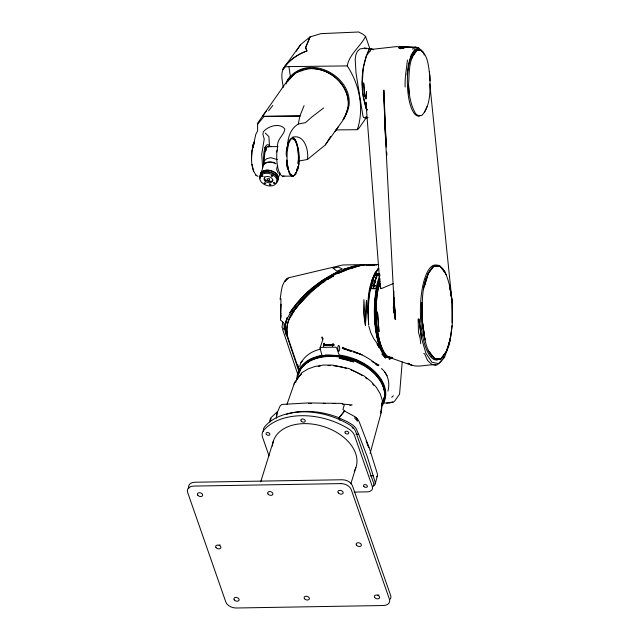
<?xml version="1.0" encoding="UTF-8"?>
<svg xmlns="http://www.w3.org/2000/svg" width="640" height="640" viewBox="0 0 640 640"><rect width="100%" height="100%" fill="white"/><g stroke="black" fill="none" stroke-linecap="round" stroke-linejoin="round"><path stroke-width="0.96" d="M452.408 322.432C452.8 306.376 452.128 289.856 446.152 274.752C444.832 270.592 441.76 267.216 437.96 265.136L433.592 265.96C420.144 280.888 422.44 303.424 422.272 322.064C424.856 334.72 424.056 352 436.36 359.784L440.728 358.96C450.288 349.52 451.024 335.008 452.408 322.432L452.36 302.88L449.528 284.928L452.248 302.856L452.408 322.432L452.36 302.88L449.528 284.928M452.152 322.8L452.368 305.584M298.616 161.072L307.448 159.488C308.976 150.248 304.24 133.32 291.936 137.392A19.816 6.432 89.4 0 1 298.064 149.12L298.704 157.496L298.104 163.704L298.392 158.232A18.84 6.112 89.4 0 0 294.584 139.976L292.664 138.448L290.792 139.24C287.968 144.568 285.256 150.48 286.504 156.664M254.504 141.512L253.032 144.728L252.992 147.368L255.792 134.352L257.608 130.856L257.6 123.192L287.776 80.152L297.648 71.416C320.768 60.928 349.512 80.512 348.624 105.792L344.352 118.296L325.376 144.864L307.448 159.488M375.088 300.328C374.68 319.056 374.008 340.096 385.592 355.92L389.768 357.68M282.768 321.96L281.984 327.392L284.296 329.56L284.008 323.432L280.464 319.824L280.968 298.784M378.88 268.976L374.736 273.096C368.68 289.648 367.648 307.44 368.672 324.92C367.336 306.088 366.408 284.28 378.288 268.44L371.728 280.456L370.976 288.728L376.344 288.808A45.552 14.776 89.4 0 0 379.28 345.736C381.08 349.816 382.472 354.84 386.448 357.288L384.056 355.048L379.536 347.184L384.6 356.064L390.36 358.336L391.384 357.992L388.912 358.28L390.36 358.336L392.08 357.384M256.52 175.76C249.736 167.36 251.264 154.744 253.032 144.728M323.648 107.976L311.72 117.08L305.472 122.656L298.32 124.016C286.552 131.12 287.32 145.872 287.032 157.88C287.496 164.168 287.208 171.072 291.968 175.92L293.504 175.92C302 168.088 300.008 149.416 295.08 139.68L291.688 138.408A18.84 6.112 89.4 0 0 287.8 143.96L286.368 151.592M408.52 84.784C409.472 73.16 408.256 59.368 416.776 50.176L419.832 49.6C428.536 54.808 428.312 67.088 429.976 76.04C430 89.168 431.304 104.792 421.992 115.296L418.712 115.904L415.696 113.8C410.6 105.08 409 94.744 408.52 84.784L409.232 94.056M374.736 281.024L376.792 275.808L375.008 281.016L375.68 281.416L374.176 284.024L374.192 281.016L374.736 281.024L374.336 281.432M374.176 284.024L374.192 281.016M286.608 160.192L287.232 167.504L288.104 169.488L286.792 165.152L286.608 160.192L289.16 173.192L290.848 175.448L291.968 175.92L289.984 174.512M344.92 357.448C344.624 360.608 344.6 356.28 345.648 357.664L344.968 358.992M375.232 483.76L377.48 475.536L377.368 473.808L369.472 448.568L359.224 421.864C356.272 414.984 347.552 414.248 342.904 409.408L344.232 405.304L342.36 403.416L308.016 402.936L281.768 404.44L279.888 406.384L277.744 411.456L270.6 417.992L269.568 421.408M402.216 361.968L399.568 394.168L394.736 401.024L393.424 402.048L383.024 403.296M370.128 453.376L381.376 411.976L382.344 400.392L380.272 393.888L376.384 387.384L370.864 381.296L364.112 375.984L348.92 368.52L332.192 365.072L323.416 365.08L315.072 366.432L307.704 369.088L301.728 372.84L294.68 382.344L286.992 404.28M367.728 313.064C368.264 299.688 368.984 286.288 375.504 274.176L375.36 273.744L378.912 273.704M251.528 159.76L251.864 151.064L253.912 144.328A18.84 6.112 89.4 0 1 254.448 142.808M424.928 339.848L422.48 322.04L422.08 302.696L422.48 322.04L424.928 339.848A47.48 16.6 89.7 0 1 422.08 302.696M387.928 391.096C390.168 383 388.016 373.928 381.432 368.512M297.576 170.104L298.864 163.528M407.12 74.816L408.6 63.72L411.224 54.832L414.736 49.432L419.016 48.152L423.24 52.48L424.28 55.08M270.056 421.96L270.672 420.144M276.376 417.888L277.16 412.056L276.336 417.952M393.256 307.328L394.056 312.472L394.04 299.208L395.176 319.352L394.056 312.472L393.96 297.288M393.928 291.216L393.688 299.272M452.12 325.664L449.432 343.832L444.6 357.112L438.456 363.592L431.936 362.28L425.88 353.192L421.432 338.04L418.888 318.992L421.432 338.04M299.744 366.528L301.04 362.112M280.064 299.304C281.496 291.896 281.104 281.736 288.864 277.72L342.624 264.984L367.648 264.528L374.32 265.104M335.856 129.92L357.312 129.696C364.424 108.344 359.448 84.416 347.24 65.904C349.288 54.344 360.328 46.576 365.608 36.456L362.744 34.136L358.672 32L320.936 33.64L310.032 36.936L300.688 44.512L284.904 66.312C279.864 72.184 282.384 80.44 283.248 87.336M287.304 150.8L288.48 144.256M287.376 81.312L287.68 79.608C311.744 47.568 366.72 85.048 343.664 118.528M349.592 360.256C350.928 357.536 348.272 358.984 349.36 360.136M444.104 356.448L443.784 358.016L440.272 362.336L437.512 364.616L436.048 365.04C427.048 363.68 416.032 369.248 408.048 363.2L412.064 365.408L391.656 358.224A45.496 14.76 89.4 0 1 377.704 331.6A45.496 14.76 89.4 0 1 379.696 282.272M392.472 357.456A44.928 14.576 89.4 0 1 377.896 333.464A44.928 14.576 89.4 0 1 379.28 283.504L379.776 281.104M298.32 124.016L299.912 115.96L264.152 116.344L257.44 124.456M373.992 285.976L375.2 285.96L373.856 285.568L373.488 287.048L373.584 285.568L372.376 285.584L373.632 285.336L373.776 285.744L372.424 285.352M373.488 287.048L373.584 285.568M373.76 287.048L373.856 285.568M426.048 278.544L423.488 289.272M373.72 285.976L372.56 285.752M375.064 285.552L373.904 285.336L374.144 284.296L373.632 285.336M375.2 285.96L375.112 285.32M373.776 285.744L373.872 284.296M375.248 285.728L374.04 285.736L374.144 284.296M448.272 346.384L450.832 335.648M277.56 165.368L276.56 169.144L278.184 173.304M324.072 343.952L323.568 346.08L324.512 343.28C322.552 344.256 324.824 344.2 323.592 344.04M323.896 346.072L324.512 343.28M355.984 434.264L358.648 434.224L367.24 456.624L375.12 481.976A7.088 4.736 17.3 0 1 373.536 486.048M349.152 360.216L349.296 358.672M320.048 347.984L323.12 338.656L322.088 337M325.44 344.92C336.08 344.44 318.392 345.136 328.72 345.08L330.688 344.768L328.712 344.68M325.512 345.112L325.504 344.712M328.632 345.392L328.72 345.08M328.784 344.872L328.8 344.368M330.576 345.144L330.616 344.576M332.88 345.072L334.152 344.848L332.808 344.88L332.336 346.016L333.144 343.728M332.336 346.016C333.928 343.96 329.368 345.032 332.616 345.04L331.336 344.856L332.672 344.864L332.872 343.728M332.608 346.008L332.808 344.88M332.872 344.672L334.088 345.056M323.568 346.08L324.12 344.184M277.92 146.584L267.352 146.688L266.104 147.368C263.56 155.696 264.864 164.496 260.976 172.56M366.856 109.968C359.784 90.688 360.528 68.296 368.928 49.568L371.128 48.792L373.6 49.752L373.08 49.328L368.928 49.568L370.792 49.64M281.304 315.704L280.464 319.824M280.032 173.064L279.112 176.16M260.72 481.776L273.416 441M350.808 483.864L355.864 467.664M374.872 281.424L376.52 275.816M375.68 281.416L375.144 281.424L376.792 275.808M287.168 81.936L287.776 80.152M379.28 283.504L379.952 281.632M299.152 373.488L301.488 367.056L311.568 359.008L324.896 355.352L340.344 355.688L339.736 355.464L355.56 359.728L354.92 359.624L359.984 362.736M382.504 402.376L385.16 395.024C384.104 377.976 370.008 365.456 354.92 359.624M413.912 53.392L411.488 58.984M382.44 402.4L385.104 395.056M286.104 83.896L287.68 79.608M265.384 151.576L265.904 150.168M261.824 176.472L261.576 175.968L262.312 175.544L263.168 176.576L261.824 176.472L262.504 174.632M377.464 284.72L379.752 278.616M379.824 278.664C374.688 290.984 374.8 304.68 374.696 317.808C376.072 330.944 376.952 345.232 385.544 355.976L390.28 357.224L385.592 355.92L381.808 350.68A44.928 14.576 89.4 0 1 377.904 283.52L379.912 279.32M377.48 475.536L376.68 476.912M304.088 105.584L299.912 115.96M424.632 112.112L427.056 106.52M378.624 275.672L379 274.088L378.424 275.504L377.808 275.512L377.2 274.112L375.416 274.928L375.984 275.704L375.896 274.464L376.968 274.28L377.584 275.688L378.624 275.672L379 274.088M380.576 283.512L379.808 285.28L380.416 288.12L381.736 288.432L393.288 283.576M375.552 275.336L377.336 274.52L377.2 274.112M377.584 275.688L377.104 274.688L376.032 274.864L376.224 275.584M378.424 275.504L378.736 274.096M374.44 284.024L375.544 281.016M287.32 81.64L290.384 76.336L288.912 66.608L285.336 66.92L282.784 69.488C288.36 60.704 297.2 54.4 306.928 50.928L305.704 47.336L310.032 36.936L305.528 47.92L306.928 50.928C298.4 54.048 290.608 59.184 284.904 66.312M325.376 144.864L330.696 136.376M291.256 316.032L292.224 314.488M293.2 312.944L294.168 311.4M296.32 51.176L300.688 44.512M380.36 413.52L381.376 411.976M335.088 131.56L338.376 126.656M271.232 418.64L270.456 419.776L270.56 421.032M302.672 360.36L301.12 362.6C305.168 355.44 312.632 350.736 320.608 349.184M366.496 117.424L358.72 128.528L357.312 129.696M289.864 312.832C301.624 295.008 318.712 280.904 337.896 271.72L322.216 280.52L312.184 288.096M276.24 151.984L277.568 150.128M262.496 116.264L266.28 111.168M289.136 319.768A29.856 20.944 -46 0 1 293.824 311.056C304.144 296.504 317.464 283.888 333.456 275.816M295.616 309.088L297.936 306.192M299.672 304.016L309.12 293.768M268.568 110.752L272.856 105.44M371.128 48.792L364.656 48.088L360.032 48.944L357.488 51.224L355.912 54.712L355.192 59.288L356.024 73.064L362.88 115.712L363.552 117.552L365.088 117.936L366.336 116.496M287.512 81.68L295.112 73.08L306.848 68.976A33.552 28.912 35 0 1 341.52 83.992A33.552 28.912 35 0 1 343.544 118.48M263.328 165.16C265.912 161.72 271.104 161.448 274.896 162.76M301.04 301.944L315.008 287.864L324.312 281.592M338.88 271.256L339.408 270.712M418.584 47.72L415.448 47.056L413.872 48.608L412.4 49.008M391.72 397.304L393.32 395.752M263.272 164.528C266.424 160.712 272.128 162.016 276.048 163.816M342.944 119.544L344.352 118.296M314.032 289.504L316.136 287.68M264.488 160.672L266.784 158.688L270.856 157.648L277.288 159.568M318.16 285.856L303.512 298.632L293.544 310.784A29.856 20.944 -46 0 0 287.448 334M390.36 358.336L391.744 357.168M296.024 173.864L293.504 175.92L290.96 174.632M301.528 367.128L311.576 359.08M323.664 344.232L324.584 343.52M404.344 47.704L404.816 47.344L403.376 47.048L399.872 47.152L398.688 47.776L400.424 48.664L404.344 47.704L400.424 48.664L399.496 48.408L404.192 47.552L403.376 47.048L402.352 47.608L399.872 47.152L400.112 48.016M316.84 287.072L318.944 285.456M322.904 282.496L325.24 280.912M331.2 277.112L327.576 279.328L332.68 276.504M368.096 52.304L370.584 50.816M331.928 276.704L333.4 275.88M337.736 273.704L340.944 271.904L353.592 267.584L351.056 268.48M337.616 273.64L345.928 270.264M376.088 275.176L375.416 274.928M327.632 278.848L333.552 275.864M292.68 176.088L294.632 175.2L295.84 172.824L294.632 175.2L292.68 176.088L282.776 176.192M349.808 405.68L352.16 404.888L342.28 404.072M386.72 403.256L392.912 402.224L389.248 402.8M354.488 267.272L356.4 266.96M328.56 345.2L330.512 344.952M365.088 117.936L368.04 117.6M366.56 265.512L372.92 265.216M378.704 264.632C352.248 262.672 327.248 275.992 308.544 293.776C297.256 305.488 281.968 320.688 288.304 338.568L298.928 370.04M367.648 264.528L355.792 265.792L343.192 269.488L353.264 266.248L359.168 266.232M349.488 359.04L349.912 359.016M332.816 403.512L335.632 403.408M264.632 147.672L265.712 147.64M366.576 265.56L369.384 265.48M308.68 403.52L311.392 403.44M356.6 266.608L353.704 266.672A86.152 60.456 -46 0 0 290.32 313.216A25.024 17.56 -46 0 0 286.112 333.488L298.44 370.016M370.192 475.768L373.184 475.616L370.464 475.664M354.232 492.08L367.296 491.864A7.224 4.824 17.3 0 0 372.344 486.664L354.576 435.648A14.44 9.648 17.3 0 0 348.568 428.824A61.112 40.808 17.3 0 0 263.76 430.256A14.448 9.648 17.3 0 0 262.544 437.2L269.064 455.904M288.912 66.608L347.24 65.904M264.056 116.416L300.008 116.024M375.36 273.744A46.352 15.04 89.4 0 0 370.824 288.296L376.152 288.24L376.344 288.808M377.44 275.28L378.48 275.272M378.288 275.104L377.808 275.512M415.448 47.056L403.376 47.048L417.632 47.672L396.12 46.64L371.056 49.44L366.368 55.824L363.208 68.16L362.256 83.744L363.184 95.896L366.096 108.224A34.104 11.064 89.4 0 0 366.944 110.328M379.984 274.248L375.504 274.176L373.88 276.328L370.976 288.728L370.824 288.296M380.416 288.12L381.736 288.432M324.896 355.272L340.344 355.688L329.32 355.056A44.928 30 17.3 0 0 297.968 374.976M402.928 48.448L398.688 47.776M371.304 265.336L367.824 265.096L374.552 265.264M370.072 264.632L376.792 265.144M323.208 403.312L325.192 403.512M328.872 344.56L330.688 344.768M371.88 265.144L369.072 264.736L372 265.216M436.048 365.04L431.72 364.384L427.544 360.408L424.752 354.12L423.792 353.368M267.352 146.688L268.424 147.032M350.736 351.08L342.24 348.304C355.544 350.928 368.12 356.808 378.32 365.8L375.688 364.496M353.576 352.008L362.072 354.784L353.6 351.864M379.704 279.824L379.464 279.472L379.84 280.888M351.72 351.216L342.304 347.968L345.816 349.712M264.08 162.784A12.792 4.152 89.4 0 1 264.808 148.336A12.792 4.152 89.4 0 1 269.488 145.936L271.12 146.664M364.656 48.088L366.36 48.904M342.4 347.256L350.456 351.16M371.912 361.576L379.072 365.048M292.664 138.448L295.08 139.68M354.344 416.736L356.6 418.184L357.728 420.4M255.528 174.984L258.056 176.352M368.424 367.928L373.496 371.04L380.56 379.456A44.928 30 17.3 0 1 381.72 405.192M419.832 49.6L422.848 51.704M354.768 418.512L356.448 419.688L357.264 421.272M265.288 133.088L268.888 136.616L269.488 145.936M366.096 108.224L367.352 109.76M377.424 343.824L373.672 338.504L370.744 332.592L368.792 325.96M384.512 371.776L387.112 375.744M428.168 350.176L432.056 356.776M442.264 268.152L446.152 274.752M365 103.384L366.36 105.816M384.056 355.048L384.6 356.064M366.2 441.12L368.84 447.448L367.192 443.984M273.392 174.08L273.304 174.36M358.616 434.32L356.216 428.744A15.616 10.432 17.3 0 0 352.656 424.936L347.656 421.88L339.016 417.872L344.448 411.096L339.016 417.872L339.664 419.744M339.904 420.256L339.048 417.8A61.104 40.808 17.3 0 0 286.592 414.272M365.608 36.456L370 49.136M376.968 274.28L377.104 274.688M376.232 274.12L376.4 274.696M375.896 274.464L376.032 274.864M375.72 274.856L375.984 275.704M375.008 281.016L375.144 281.424M373.904 285.336L374.04 285.736M372.376 285.584L372.512 285.992M297.76 364.864L299.344 369.552M282.48 328.984L297.928 374.736M375.656 274.392L375.792 274.8M321.872 337.248L322.536 339.384M252.016 164.368L253.56 171.432M366.632 105.736L365.912 102.168L380.112 286.744M262.656 167.376L261.704 154.384L264.224 139.032L262.904 134.272L263.32 131.792C268.024 126.088 279.776 122.336 284.864 129.08C284.048 135.432 276.576 139.152 277.648 146.872A18.912 6.136 89.4 0 0 277.824 167.608A18.912 6.136 89.4 0 0 284.064 175.944M266.352 150.032L266.104 147.368M386.296 147.112L383.84 90.048L384.8 124.648L394.16 304.736L395.624 319.376L394.04 299.208M429.792 83.928L451.68 297.976M420.704 343.704L420.2 338.616L418.472 332.04L418.12 319.08M429.32 71.456L430.032 80.728M386.68 152.096L386.904 155.088M384.8 124.648L386.064 144.12L383.576 91.248M394.176 299L394.872 312.2M407.424 60C406.56 68.984 404.656 77.808 405.16 87.064M280.832 313.344L280.872 315.36M260.328 175.96A9.24 6.168 17.3 0 1 271.696 171.08A9.24 6.168 17.3 0 1 276.504 181.768M260.128 178.344A9.24 6.168 17.3 0 1 270.328 172.2A9.24 6.168 17.3 0 1 276.368 182.928M260.128 177.024A8.96 5.984 17.3 0 1 270.288 172.384A8.96 5.984 17.3 0 1 276.984 181.784M272.936 180.04A4.48 2.992 17.3 0 1 267.424 181.088A4.48 2.992 17.3 0 1 264.64 176.752M260.344 175.224A9.24 6.168 17.3 0 1 271.168 170.68A9.24 6.168 17.3 0 1 277.552 180.56M420.664 115.344A33.264 10.792 89.4 0 1 407.368 82.416A33.264 10.792 89.4 0 1 420.256 50.336M439.368 358.976A47.488 15.408 89.4 0 1 420.4 313.12A47.488 15.408 89.4 0 1 438.056 265.736M376.152 288.24A46.344 15.04 89.4 0 1 379.96 275.232M382.24 405.472A45.552 30.416 17.3 0 0 340.248 355.192A1.424 0.952 17.3 0 1 338.88 354.232L336.768 348.184A1.424 0.952 17.3 0 0 335.088 347.208L321.08 347.36A1.424 0.952 17.3 0 0 320.064 348.368L321.944 355.04L312.872 357.896A45.552 30.416 17.3 0 0 296.912 378.968M297.464 376.952A44.928 30 17.3 0 1 351.384 359.496A44.928 30 17.3 0 1 381.912 405.416M289.808 312.8A86.192 60.48 -46 0 1 312.152 288.048M280.8 313.36A30.064 9.784 -87.3 0 1 281.168 304.2M287.536 333.328A29.856 20.944 -46 0 1 287.296 331.392M295.536 382.64A44.928 30 17.3 0 1 301.584 374.056M318.264 366.432A44.928 30 17.3 0 1 320.136 366.12M328.056 365.552A44.928 30 17.3 0 1 330.088 365.592M333.88 365.848A44.928 30 17.3 0 1 346.336 368.328M351.032 369.928A44.928 30 17.3 0 1 362.288 375.552M365.384 377.656A44.928 30 17.3 0 1 366.976 378.848M372.696 384.08A44.928 30 17.3 0 1 373.92 385.448M381.808 403.184A44.928 30 17.3 0 1 380.52 411.68M381.76 405.792A44.92 30 17.3 0 0 364.008 365.656L354.08 360.816A44.92 30 17.3 0 0 297.176 378.792M294.08 384.168A45.832 30.608 17.3 0 1 294.68 382.344M352.096 427.264A2.416 1.616 17.3 0 1 353.128 428.672M390.248 599.152A8.664 5.784 17.3 0 0 390.632 595.432L352.416 485.712A8.664 5.784 17.3 0 0 342.12 479.752L194.864 482.232A8.664 5.784 17.3 0 0 188.808 488.464M378.848 595.008A2.712 1.808 17.3 0 1 377.864 594.896M220.144 545.04A2.712 1.808 17.3 0 1 219.16 544.92M263.328 431.48A14.448 9.648 17.3 0 1 264.96 426.408A61.112 40.808 17.3 0 1 349.768 424.976A14.44 9.648 17.3 0 1 355.776 431.8L373.544 482.816A7.224 4.824 17.3 0 1 372.8 486.44M272.48 446.144A43.336 28.936 17.3 0 1 323.104 426.408A43.336 28.936 17.3 0 1 354.168 471.272M285.184 325.624L285.28 329.784L286.608 335.84L285.672 333.064A25.024 17.552 -46 0 1 285.728 321.56L287.232 317.496L285.184 325.624M273.592 182.736L273.816 183.408L275.12 183.488L274.648 182.544L273.592 182.736M379.064 282.608L378.4 282.896L379.064 282.608M366.456 300.536L365.44 325.536L363.44 312.64L363.912 299.672L365.44 325.536L366.456 300.536M366.128 95.36L365.944 99.032L366.528 91.384L366.128 95.36M277.16 181.024C275.296 189.296 261.528 186.152 259.752 179.088C259.992 169.528 276.656 172.88 277.16 181.024M333.112 268.192L336.936 271.176L342.368 268.96L338.4 267.08L333.112 268.192M297.24 168.784L296.64 170.872L298.048 166.608L297.24 168.784M428.232 273.192L424.304 286.424L428.416 273.368L433.872 266.152L439.896 266L445.464 272.824L439.696 265.848L433.592 265.96L428.232 273.192M450.512 338.536L446.464 351.56L440.984 358.76L434.984 358.912L429.344 352.072L434.824 359.088L440.728 358.96L446.288 351.728L450.512 338.536M269.488 184.152L269.984 185.16L270.968 184.856L270.488 184.136L269.488 184.152M271.304 175.496L271.368 176.344L272.72 176.312L272.2 175.48L271.304 175.496M338.424 345.624L338.2 345.968A2.84 0.936 89 0 0 337.856 349.2A2.84 0.936 89 0 0 338.808 351.208L339.28 350.76A2.84 0.936 89 0 0 339.624 347.528A2.84 0.936 89 0 0 338.664 345.52L338.424 345.624M416.776 50.176L413.168 55.448L417.08 50.28L421.344 50.224L416.776 50.176M265.72 183.44L264.616 183.736L264.096 182.904L265.176 182.712L265.72 183.44M287.232 278.744L284.792 281.368L288.032 278.088L287.232 278.744M390.048 358.776L389.232 359.16L392.784 357.648L390.048 358.776M332.672 344.864L331.392 344.688L332.672 344.864M269.208 178.792L267.056 178.832L267.616 180.432L269.76 180.392L269.208 178.792M340.92 483.6L193.664 486.08A8.664 5.784 17.3 0 0 187.608 492.32L225.824 602.04A8.664 5.784 17.3 0 0 236.128 608L383.376 605.52A8.664 5.784 17.3 0 0 389.44 599.288L351.224 489.56A8.664 5.784 17.3 0 0 340.92 483.6M346.512 359.584L339.224 358.104L353.664 361.896L346.512 359.584M385.536 357.936L382.016 353.976L385.536 357.936M379.104 347.504L377.152 344.072L379.104 347.504M364.832 96.856L363.68 83.064L364.832 96.856M378.992 331.528L377.496 312.104L378.992 331.528M265.152 181.12A4.48 2.992 17.3 0 0 272.56 181.256A4.48 2.992 17.3 0 0 267.512 176.464A4.48 2.992 17.3 0 0 265.152 181.12M234.216 599.856A2.712 1.808 17.3 0 0 238.792 600.64A2.712 1.808 17.3 0 0 236.536 597.472A2.712 1.808 17.3 0 0 234.216 599.856M374.688 597.488A2.712 1.808 17.3 0 0 379.264 598.272A2.712 1.808 17.3 0 0 377.008 595.104A2.712 1.808 17.3 0 0 374.688 597.488M338.232 492.816A2.712 1.808 17.3 0 0 342.808 493.592A2.712 1.808 17.3 0 0 340.552 490.424A2.712 1.808 17.3 0 0 338.232 492.816M197.76 495.184A2.712 1.808 17.3 0 0 202.336 495.96A2.712 1.808 17.3 0 0 200.08 492.792A2.712 1.808 17.3 0 0 197.76 495.184M356.464 545.152A2.712 1.808 17.3 0 0 361.04 545.936A2.712 1.808 17.3 0 0 358.784 542.768A2.712 1.808 17.3 0 0 356.464 545.152M268 494A2.712 1.808 17.3 0 0 272.568 494.776A2.712 1.808 17.3 0 0 270.312 491.608A2.712 1.808 17.3 0 0 268 494M215.984 547.52A2.712 1.808 17.3 0 0 220.56 548.304A2.712 1.808 17.3 0 0 218.304 545.136A2.712 1.808 17.3 0 0 215.984 547.52M304.456 598.672A2.712 1.808 17.3 0 0 309.024 599.456A2.712 1.808 17.3 0 0 306.768 596.288A2.712 1.808 17.3 0 0 304.456 598.672M363.896 486.536A1.992 1.328 17.3 0 0 367.24 486.848A1.992 1.328 17.3 0 0 365.264 484.608A1.992 1.328 17.3 0 0 363.896 486.536M266.392 434.472A1.992 1.328 17.3 0 0 269.736 434.776A1.992 1.328 17.3 0 0 267.76 432.544A1.992 1.328 17.3 0 0 266.392 434.472M345.304 433.144A1.992 1.328 17.3 0 0 348.648 433.448A1.992 1.328 17.3 0 0 346.672 431.208A1.992 1.328 17.3 0 0 345.304 433.144M301.248 421.192A2.272 1.52 17.3 0 0 305.064 421.544A2.272 1.52 17.3 0 0 302.808 418.984A2.272 1.52 17.3 0 0 301.248 421.192"/></g></svg>
